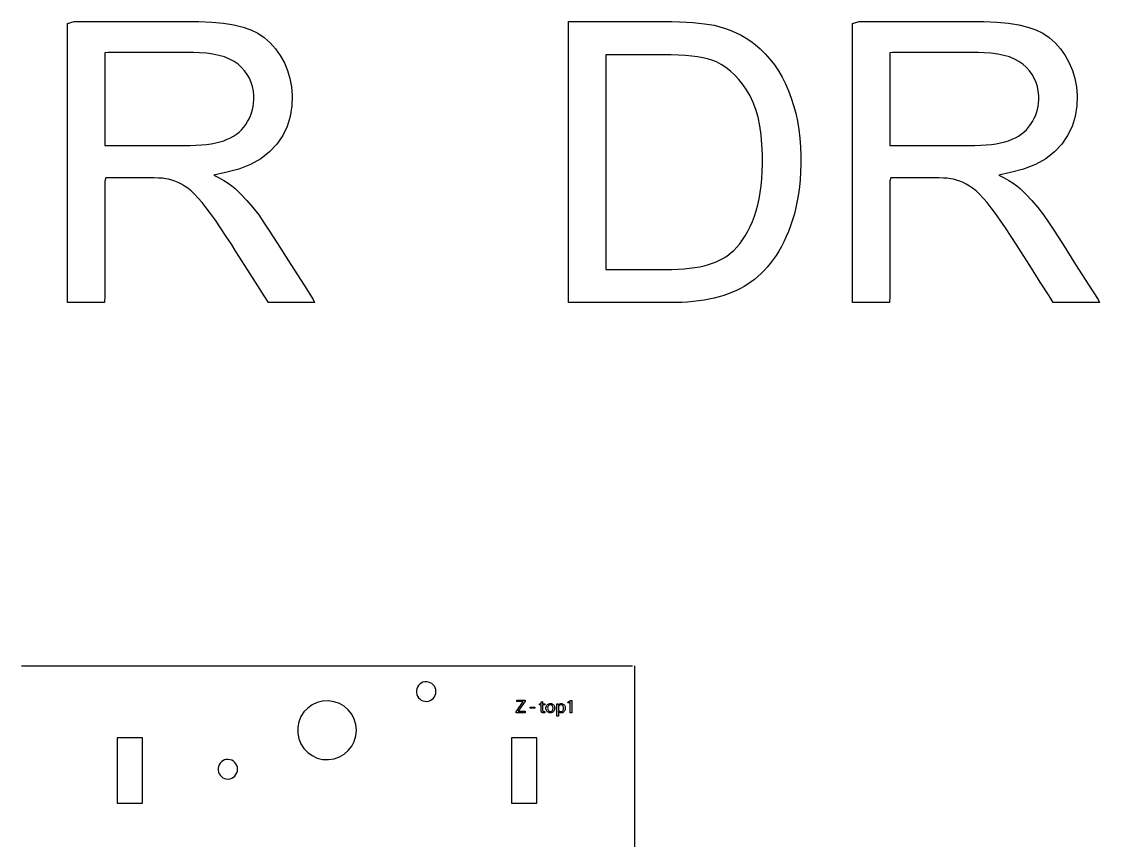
# Model space of a CAD drawing. Header units: metres. Extents: x 2882 to 3456, y 343 to 720.
# Drawn here: x 3015.2 to 3180, y 594.3 to 719.4 of the extents above; entities that cross this region are included whole.
import ezdxf

# ---------------------------------------------------------------- set-up
doc = ezdxf.new("R2010")
doc.units = ezdxf.units.M

msp = doc.modelspace()

# ---------------------------------------------------------------- linework, layer by layer
at = {"layer": 'COMPONENT1'}
for p, q in [((3015.15, 620.97), (3051.17, 620.97)), ((3051.17, 620.97), (3070.12, 620.97)), ((3070.12, 620.97), (3108.55, 620.97)), ((3108.85, 620.97), (3108.85, 537.97)), ((3076.04, 618.15), (3075.84, 617.95)), ((3076.26, 618.32), (3076.04, 618.15)), ((3076.52, 618.44), (3076.26, 618.32)), ((3076.8, 618.51), (3076.52, 618.44)), ((3077.1, 618.52), (3076.8, 618.51)), ((3077.39, 618.48), (3077.1, 618.52)), ((3077.65, 618.38), (3077.39, 618.48)), ((3077.9, 618.24), (3077.65, 618.38)), ((3078.11, 618.06), (3077.9, 618.24)), ((3075.59, 617.46), (3075.53, 617.17)), ((3075.53, 617.17), (3075.53, 616.87)), ((3075.53, 616.87), (3075.59, 616.59)), ((3075.69, 617.72), (3075.59, 617.46)), ((3075.59, 616.59), (3075.69, 616.33)), ((3075.84, 617.95), (3075.69, 617.72)), ((3078.28, 617.84), (3078.11, 618.06)), ((3078.41, 617.59), (3078.28, 617.84)), ((3078.28, 616.21), (3078.41, 616.46)), ((3078.49, 617.32), (3078.41, 617.59)), ((3078.41, 616.46), (3078.49, 616.73)), ((3078.52, 617.02), (3078.49, 617.32)), ((3078.49, 616.73), (3078.52, 617.02)), ((3059.58, 615), (3058.9, 614.51)), ((3060.35, 615.36), (3059.58, 615)), ((3061.19, 615.57), (3060.35, 615.36)), ((3062.07, 615.61), (3061.19, 615.57)), ((3062.94, 615.48), (3062.07, 615.61)), ((3063.75, 615.2), (3062.94, 615.48)), ((3064.47, 614.77), (3063.75, 615.2)), ((3075.69, 616.33), (3075.84, 616.09)), ((3075.84, 616.09), (3076.04, 615.89)), ((3076.04, 615.89), (3076.26, 615.73)), ((3076.26, 615.73), (3076.52, 615.61)), ((3076.52, 615.61), (3076.8, 615.54)), ((3076.8, 615.54), (3077.1, 615.52)), ((3077.1, 615.52), (3077.39, 615.57)), ((3077.39, 615.57), (3077.65, 615.66)), ((3077.65, 615.66), (3077.9, 615.8)), ((3077.9, 615.8), (3078.11, 615.99)), ((3078.11, 615.99), (3078.28, 616.21)), ((3057.86, 613.2), (3057.54, 612.42)), ((3058.32, 613.91), (3057.86, 613.2)), ((3058.9, 614.51), (3058.32, 613.91)), ((3065.11, 614.22), (3064.47, 614.77)), ((3065.63, 613.57), (3065.11, 614.22)), ((3066.02, 612.82), (3065.63, 613.57)), ((3057.54, 612.42), (3057.37, 611.56)), ((3057.37, 611.56), (3057.37, 610.67)), ((3066.26, 612), (3066.02, 612.82)), ((3066.35, 611.12), (3066.26, 612)), ((3033.65, 609.97), (3029.75, 609.97)), ((3029.75, 609.97), (3029.75, 599.97)), ((3033.65, 599.97), (3033.65, 609.97)), ((3057.37, 610.67), (3057.54, 609.82)), ((3066.02, 609.41), (3066.26, 610.24)), ((3066.26, 610.24), (3066.35, 611.12)), ((3093.95, 609.97), (3090.05, 609.97)), ((3090.05, 609.97), (3090.05, 599.97)), ((3093.95, 599.97), (3093.95, 609.97)), ((3057.54, 609.82), (3057.86, 609.03)), ((3057.86, 609.03), (3058.32, 608.32)), ((3058.32, 608.32), (3058.9, 607.72)), ((3065.11, 608.01), (3065.63, 608.67)), ((3065.63, 608.67), (3066.02, 609.41)), ((3046.18, 606.57), (3045.92, 606.45)), ((3046.46, 606.64), (3046.18, 606.57)), ((3046.75, 606.66), (3046.46, 606.64)), ((3047.04, 606.61), (3046.75, 606.66)), ((3047.31, 606.52), (3047.04, 606.61)), ((3058.9, 607.72), (3059.58, 607.23)), ((3059.58, 607.23), (3060.35, 606.87)), ((3060.35, 606.87), (3061.19, 606.66)), ((3061.19, 606.66), (3062.07, 606.62)), ((3062.07, 606.62), (3062.94, 606.75)), ((3062.94, 606.75), (3063.75, 607.03)), ((3063.75, 607.03), (3064.47, 607.46)), ((3064.47, 607.46), (3065.11, 608.01)), ((3045.24, 605.59), (3045.19, 605.31)), ((3045.19, 605.31), (3045.19, 605.01)), ((3045.19, 605.01), (3045.24, 604.72)), ((3045.35, 605.85), (3045.24, 605.59)), ((3045.5, 606.09), (3045.35, 605.85)), ((3045.7, 606.29), (3045.5, 606.09)), ((3045.92, 606.45), (3045.7, 606.29)), ((3047.55, 606.38), (3047.31, 606.52)), ((3047.76, 606.19), (3047.55, 606.38)), ((3047.94, 605.97), (3047.76, 606.19)), ((3048.07, 605.73), (3047.94, 605.97)), ((3048.15, 605.45), (3048.07, 605.73)), ((3048.18, 605.16), (3048.15, 605.45)), ((3048.15, 604.86), (3048.18, 605.16)), ((3045.24, 604.72), (3045.35, 604.46)), ((3045.35, 604.46), (3045.5, 604.23)), ((3045.5, 604.23), (3045.7, 604.03)), ((3045.7, 604.03), (3045.92, 603.86)), ((3045.92, 603.86), (3046.18, 603.74)), ((3046.18, 603.74), (3046.46, 603.67)), ((3046.46, 603.67), (3046.75, 603.66)), ((3046.75, 603.66), (3047.04, 603.7)), ((3047.04, 603.7), (3047.31, 603.8)), ((3047.31, 603.8), (3047.55, 603.94)), ((3047.55, 603.94), (3047.76, 604.12)), ((3047.76, 604.12), (3047.94, 604.34)), ((3047.94, 604.34), (3048.07, 604.59)), ((3048.07, 604.59), (3048.15, 604.86)), ((3029.75, 599.97), (3033.65, 599.97)), ((3090.05, 599.97), (3093.95, 599.97))]:
    msp.add_line(p, q, dxfattribs=at)
at = {"layer": 'COMPONENT10'}
for p, q in [((3090.77, 613.95), (3091.83, 615.49)), ((3090.87, 615.5), (3090.87, 615.7)), ((3090.87, 615.7), (3092.15, 615.7)), ((3091.83, 615.49), (3090.87, 615.5)), ((3092.15, 615.55), (3091.1, 614.02)), ((3092.15, 615.7), (3092.15, 615.55)), ((3094.36, 615.14), (3094.37, 615.17)), ((3094.36, 615.1), (3094.36, 615.14)), ((3094.36, 615.05), (3094.36, 615.1)), ((3094.36, 615.01), (3094.36, 615.05)), ((3094.37, 614.98), (3094.36, 615.01)), ((3094.37, 615.17), (3094.41, 615.17)), ((3094.4, 614.98), (3094.37, 614.98)), ((3094.45, 614.98), (3094.4, 614.98)), ((3094.41, 615.17), (3094.45, 615.17)), ((3094.45, 615.17), (3094.51, 615.17)), ((3094.5, 614.98), (3094.45, 614.98)), ((3094.55, 614.98), (3094.5, 614.98)), ((3094.51, 615.17), (3094.55, 615.17)), ((3094.55, 615.17), (3094.58, 615.18)), ((3094.58, 614.96), (3094.55, 614.98)), ((3094.58, 615.4), (3094.59, 615.43)), ((3094.58, 615.35), (3094.58, 615.4)), ((3094.58, 615.28), (3094.58, 615.35)), ((3094.58, 615.22), (3094.58, 615.28)), ((3094.58, 615.18), (3094.58, 615.22)), ((3094.58, 614.85), (3094.58, 614.96)), ((3094.58, 614.67), (3094.58, 614.85)), ((3094.59, 615.43), (3094.63, 615.44)), ((3094.63, 615.44), (3094.69, 615.46)), ((3094.69, 615.46), (3094.75, 615.48)), ((3094.75, 615.48), (3094.82, 615.5)), ((3094.82, 615.5), (3094.82, 615.41)), ((3094.82, 615.41), (3094.82, 615.33)), ((3094.82, 615.33), (3094.82, 615.25)), ((3094.82, 615.25), (3094.82, 615.19)), ((3094.82, 615.19), (3094.85, 615.17)), ((3094.83, 614.98), (3094.82, 614.86)), ((3094.82, 614.86), (3094.82, 614.7)), ((3094.88, 614.98), (3094.83, 614.98)), ((3094.85, 615.17), (3094.92, 615.17)), ((3094.96, 614.98), (3094.88, 614.98)), ((3094.92, 615.17), (3095.01, 615.17)), ((3095.05, 614.98), (3094.96, 614.98)), ((3095.01, 615.17), (3095.1, 615.17)), ((3095.13, 614.98), (3095.05, 614.98)), ((3095.1, 615.17), (3095.16, 615.17)), ((3095.17, 614.99), (3095.13, 614.98)), ((3095.16, 615.17), (3095.17, 615.15)), ((3095.17, 615.15), (3095.17, 615.11)), ((3095.17, 615.11), (3095.17, 615.06)), ((3095.17, 615.06), (3095.17, 615.02)), ((3095.17, 615.02), (3095.17, 614.99)), ((3095.37, 614.7), (3095.42, 614.83)), ((3095.42, 614.83), (3095.48, 614.95)), ((3095.48, 614.95), (3095.57, 615.04)), ((3095.57, 615.04), (3095.67, 615.11)), ((3095.69, 614.83), (3095.64, 614.75)), ((3095.67, 615.11), (3095.79, 615.16)), ((3095.74, 614.9), (3095.69, 614.83)), ((3095.81, 614.96), (3095.74, 614.9)), ((3095.79, 615.16), (3095.91, 615.19)), ((3095.89, 614.99), (3095.81, 614.96)), ((3095.98, 615.01), (3095.89, 614.99)), ((3095.91, 615.19), (3096.05, 615.2)), ((3096.09, 615), (3095.98, 615.01)), ((3096.05, 615.2), (3096.18, 615.18)), ((3096.17, 614.97), (3096.09, 615)), ((3096.25, 614.93), (3096.17, 614.97)), ((3096.18, 615.18), (3096.3, 615.14)), ((3096.31, 614.86), (3096.25, 614.93)), ((3096.3, 615.14), (3096.41, 615.07)), ((3096.35, 614.79), (3096.31, 614.86)), ((3096.39, 614.71), (3096.35, 614.79)), ((3096.41, 615.07), (3096.5, 614.99)), ((3096.5, 614.99), (3096.57, 614.89)), ((3096.57, 614.89), (3096.63, 614.77)), ((3096.63, 614.77), (3096.66, 614.64)), ((3096.98, 615.16), (3097.01, 615.17)), ((3096.98, 615.12), (3096.98, 615.16)), ((3096.98, 615.07), (3096.98, 615.12)), ((3096.98, 615.01), (3096.98, 615.07)), ((3096.98, 614.96), (3096.98, 615.01)), ((3096.98, 614.9), (3096.98, 614.96)), ((3096.99, 614.85), (3096.98, 614.9)), ((3096.99, 614.79), (3096.99, 614.85)), ((3096.99, 614.72), (3096.99, 614.79)), ((3097.01, 615.17), (3097.04, 615.17)), ((3097.04, 615.17), (3097.08, 615.17)), ((3097.08, 615.17), (3097.12, 615.17)), ((3097.12, 615.17), (3097.16, 615.17)), ((3097.16, 615.17), (3097.18, 615.17)), ((3097.18, 615.17), (3097.2, 615.14)), ((3097.2, 615.14), (3097.2, 615.1)), ((3097.2, 615.1), (3097.2, 615.06)), ((3097.2, 615.06), (3097.2, 615.02)), ((3097.2, 615.02), (3097.21, 614.98)), ((3097.21, 614.98), (3097.21, 614.95)), ((3097.21, 614.95), (3097.24, 614.97)), ((3097.24, 614.97), (3097.28, 615.03)), ((3097.29, 614.8), (3097.26, 614.74)), ((3097.28, 615.03), (3097.33, 615.07)), ((3097.33, 614.86), (3097.29, 614.8)), ((3097.33, 615.07), (3097.39, 615.11)), ((3097.37, 614.9), (3097.33, 614.86)), ((3097.42, 614.94), (3097.37, 614.9)), ((3097.39, 615.11), (3097.45, 615.15)), ((3097.48, 614.97), (3097.42, 614.94)), ((3097.45, 615.15), (3097.52, 615.17)), ((3097.54, 614.99), (3097.48, 614.97)), ((3097.52, 615.17), (3097.59, 615.19)), ((3097.6, 615), (3097.54, 614.99)), ((3097.59, 615.19), (3097.67, 615.2)), ((3097.68, 615), (3097.6, 615)), ((3097.67, 615.2), (3097.77, 615.19)), ((3097.76, 614.97), (3097.68, 615)), ((3097.84, 614.94), (3097.76, 614.97)), ((3097.77, 615.19), (3097.88, 615.17)), ((3097.9, 614.88), (3097.84, 614.94)), ((3097.88, 615.17), (3097.99, 615.12)), ((3097.95, 614.81), (3097.9, 614.88)), ((3097.99, 614.73), (3097.95, 614.81)), ((3097.99, 615.12), (3098.08, 615.04)), ((3098.08, 615.04), (3098.15, 614.95)), ((3098.15, 614.95), (3098.21, 614.84)), ((3098.21, 614.84), (3098.26, 614.72)), ((3098.68, 615.42), (3099.08, 615.64)), ((3098.73, 615.23), (3098.68, 615.42)), ((3099.05, 615.4), (3098.73, 615.23)), ((3099.05, 613.8), (3099.05, 615.4)), ((3099.08, 615.64), (3099.29, 615.64)), ((3099.29, 615.64), (3099.29, 613.8)), ((3090.77, 613.8), (3090.77, 613.95)), ((3092.16, 613.8), (3090.77, 613.8)), ((3091.1, 614.02), (3092.16, 614.01)), ((3092.16, 614.01), (3092.16, 613.8)), ((3092.93, 614.47), (3092.93, 614.65)), ((3092.93, 614.65), (3093.63, 614.65)), ((3093.63, 614.47), (3092.93, 614.47)), ((3093.63, 614.65), (3093.63, 614.47)), ((3094.58, 614.49), (3094.58, 614.67)), ((3094.58, 614.33), (3094.58, 614.49)), ((3094.58, 614.24), (3094.58, 614.33)), ((3094.58, 614.18), (3094.58, 614.24)), ((3094.58, 614.1), (3094.58, 614.18)), ((3094.6, 614.04), (3094.58, 614.1)), ((3094.61, 613.98), (3094.6, 614.04)), ((3094.64, 613.93), (3094.61, 613.98)), ((3094.67, 613.88), (3094.64, 613.93)), ((3094.7, 613.85), (3094.67, 613.88)), ((3094.74, 613.82), (3094.7, 613.85)), ((3094.78, 613.8), (3094.74, 613.82)), ((3094.83, 613.79), (3094.78, 613.8)), ((3094.82, 614.7), (3094.82, 614.51)), ((3094.82, 614.51), (3094.82, 614.35)), ((3094.82, 614.35), (3094.82, 614.25)), ((3094.82, 614.25), (3094.82, 614.19)), ((3094.82, 614.19), (3094.83, 614.12)), ((3094.83, 614.12), (3094.85, 614.06)), ((3094.88, 613.78), (3094.83, 613.79)), ((3094.85, 614.06), (3094.88, 614.02)), ((3094.88, 614.02), (3094.93, 613.99)), ((3094.94, 613.77), (3094.88, 613.78)), ((3094.93, 613.99), (3094.99, 613.98)), ((3094.98, 613.77), (3094.94, 613.77)), ((3095.03, 613.78), (3094.98, 613.77)), ((3094.99, 613.98), (3095.03, 613.98)), ((3095.03, 613.98), (3095.06, 613.98)), ((3095.07, 613.78), (3095.03, 613.78)), ((3095.06, 613.98), (3095.08, 613.98)), ((3095.1, 613.79), (3095.07, 613.78)), ((3095.08, 613.98), (3095.13, 613.99)), ((3095.14, 613.8), (3095.1, 613.79)), ((3095.13, 613.99), (3095.15, 613.95)), ((3095.16, 613.82), (3095.14, 613.8)), ((3095.15, 613.95), (3095.15, 613.91)), ((3095.15, 613.91), (3095.16, 613.86)), ((3095.16, 613.86), (3095.16, 613.82)), ((3095.34, 614.55), (3095.37, 614.7)), ((3095.34, 614.4), (3095.34, 614.55)), ((3095.37, 614.26), (3095.34, 614.4)), ((3095.41, 614.13), (3095.37, 614.26)), ((3095.48, 614.02), (3095.41, 614.13)), ((3095.56, 613.93), (3095.48, 614.02)), ((3095.66, 613.86), (3095.56, 613.93)), ((3095.6, 614.58), (3095.59, 614.48)), ((3095.59, 614.48), (3095.6, 614.38)), ((3095.62, 614.67), (3095.6, 614.58)), ((3095.6, 614.38), (3095.62, 614.28)), ((3095.64, 614.75), (3095.62, 614.67)), ((3095.62, 614.28), (3095.65, 614.19)), ((3095.65, 614.19), (3095.7, 614.12)), ((3095.77, 613.81), (3095.66, 613.86)), ((3095.7, 614.12), (3095.76, 614.05)), ((3095.76, 614.05), (3095.82, 614.01)), ((3095.89, 613.78), (3095.77, 613.81)), ((3095.82, 614.01), (3095.9, 613.97)), ((3096.02, 613.77), (3095.89, 613.78)), ((3095.9, 613.97), (3095.98, 613.96)), ((3095.98, 613.96), (3096.07, 613.96)), ((3096.14, 613.79), (3096.02, 613.77)), ((3096.07, 613.96), (3096.15, 613.99)), ((3096.26, 613.82), (3096.14, 613.79)), ((3096.15, 613.99), (3096.22, 614.03)), ((3096.22, 614.03), (3096.28, 614.08)), ((3096.37, 613.88), (3096.26, 613.82)), ((3096.28, 614.08), (3096.33, 614.15)), ((3096.33, 614.15), (3096.37, 614.24)), ((3096.37, 614.24), (3096.4, 614.33)), ((3096.47, 613.96), (3096.37, 613.88)), ((3096.41, 614.62), (3096.39, 614.71)), ((3096.4, 614.33), (3096.42, 614.43)), ((3096.42, 614.53), (3096.41, 614.62)), ((3096.42, 614.43), (3096.42, 614.53)), ((3096.55, 614.06), (3096.47, 613.96)), ((3096.62, 614.18), (3096.55, 614.06)), ((3096.66, 614.33), (3096.62, 614.18)), ((3096.66, 614.64), (3096.67, 614.5)), ((3096.67, 614.5), (3096.66, 614.33)), ((3096.99, 614.66), (3096.99, 614.72)), ((3096.99, 614.5), (3096.99, 614.66)), ((3096.99, 614.26), (3096.99, 614.5)), ((3096.99, 613.99), (3096.99, 614.26)), ((3096.99, 613.73), (3096.99, 613.99)), ((3096.99, 613.49), (3096.99, 613.73)), ((3096.99, 613.32), (3096.99, 613.49)), ((3097, 613.24), (3096.99, 613.32)), ((3097.02, 613.24), (3097, 613.24)), ((3097.06, 613.24), (3097.02, 613.24)), ((3097.1, 613.24), (3097.06, 613.24)), ((3097.15, 613.24), (3097.1, 613.24)), ((3097.19, 613.24), (3097.15, 613.24)), ((3097.22, 613.24), (3097.19, 613.24)), ((3097.23, 613.27), (3097.22, 613.24)), ((3097.24, 614.65), (3097.23, 614.62)), ((3097.23, 614.62), (3097.23, 614.58)), ((3097.23, 614.58), (3097.23, 614.55)), ((3097.23, 614.55), (3097.23, 614.52)), ((3097.23, 614.52), (3097.23, 614.47)), ((3097.23, 614.47), (3097.23, 614.43)), ((3097.23, 614.43), (3097.23, 614.39)), ((3097.23, 614.39), (3097.23, 614.36)), ((3097.23, 614.36), (3097.23, 614.33)), ((3097.23, 614.33), (3097.23, 614.31)), ((3097.23, 614.31), (3097.24, 614.27)), ((3097.24, 613.99), (3097.23, 613.94)), ((3097.23, 613.94), (3097.23, 613.85)), ((3097.23, 613.85), (3097.23, 613.72)), ((3097.23, 613.72), (3097.23, 613.59)), ((3097.23, 613.59), (3097.23, 613.45)), ((3097.23, 613.45), (3097.23, 613.34)), ((3097.23, 613.34), (3097.23, 613.27)), ((3097.25, 614.69), (3097.24, 614.65)), ((3097.24, 614.27), (3097.26, 614.2)), ((3097.26, 613.95), (3097.24, 613.99)), ((3097.26, 614.74), (3097.25, 614.69)), ((3097.26, 614.2), (3097.29, 614.15)), ((3097.3, 613.91), (3097.26, 613.95)), ((3097.29, 614.15), (3097.33, 614.1)), ((3097.34, 613.87), (3097.3, 613.91)), ((3097.33, 614.1), (3097.37, 614.06)), ((3097.39, 613.84), (3097.34, 613.87)), ((3097.37, 614.06), (3097.42, 614.02)), ((3097.45, 613.81), (3097.39, 613.84)), ((3097.42, 614.02), (3097.47, 613.99)), ((3097.5, 613.79), (3097.45, 613.81)), ((3097.47, 613.99), (3097.53, 613.98)), ((3097.57, 613.78), (3097.5, 613.79)), ((3097.53, 613.98), (3097.6, 613.97)), ((3097.63, 613.77), (3097.57, 613.78)), ((3097.6, 613.97), (3097.68, 613.97)), ((3097.73, 613.78), (3097.63, 613.77)), ((3097.68, 613.97), (3097.77, 613.99)), ((3097.84, 613.8), (3097.73, 613.78)), ((3097.77, 613.99), (3097.84, 614.03)), ((3097.84, 614.03), (3097.9, 614.09)), ((3097.95, 613.85), (3097.84, 613.8)), ((3097.9, 614.09), (3097.95, 614.16)), ((3097.95, 614.16), (3097.99, 614.24)), ((3098.05, 613.92), (3097.95, 613.85)), ((3098.01, 614.65), (3097.99, 614.73)), ((3097.99, 614.24), (3098.02, 614.34)), ((3098.03, 614.55), (3098.01, 614.65)), ((3098.02, 614.34), (3098.03, 614.45)), ((3098.03, 614.45), (3098.03, 614.55)), ((3098.13, 614.01), (3098.05, 613.92)), ((3098.2, 614.12), (3098.13, 614.01)), ((3098.25, 614.26), (3098.2, 614.12)), ((3098.28, 614.42), (3098.25, 614.26)), ((3098.26, 614.72), (3098.28, 614.58)), ((3098.28, 614.58), (3098.28, 614.42)), ((3099.29, 613.8), (3099.05, 613.8))]:
    msp.add_line(p, q, dxfattribs=at)
at = {"layer": 'COMPONENT17'}
for p, q in [((3022.2, 719.11), (3023.21, 719.42)), ((3022.2, 713.19), (3022.2, 719.11)), ((3023.21, 719.42), (3027.05, 719.42)), ((3027.05, 719.42), (3032.29, 719.42)), ((3032.29, 719.42), (3037.37, 719.42)), ((3037.37, 719.42), (3040.71, 719.42)), ((3040.71, 719.42), (3042.25, 719.41)), ((3042.25, 719.41), (3044.24, 719.33)), ((3044.24, 719.33), (3046.03, 719.17)), ((3046.03, 719.17), (3047.62, 718.92)), ((3047.62, 718.92), (3049.02, 718.59)), ((3098.79, 719.41), (3099.32, 719.42)), ((3098.79, 717.32), (3098.79, 719.41)), ((3099.32, 719.42), (3100.89, 719.42)), ((3100.89, 719.42), (3103.18, 719.42)), ((3103.18, 719.42), (3105.84, 719.42)), ((3105.84, 719.42), (3108.55, 719.42)), ((3108.55, 719.42), (3110.97, 719.42)), ((3110.97, 719.42), (3112.75, 719.42)), ((3112.75, 719.42), (3113.57, 719.42)), ((3113.57, 719.42), (3114.59, 719.42)), ((3114.59, 719.42), (3115.74, 719.39)), ((3115.74, 719.39), (3116.81, 719.35)), ((3116.81, 719.35), (3117.8, 719.29)), ((3117.8, 719.29), (3118.73, 719.2)), ((3118.73, 719.2), (3119.58, 719.1)), ((3119.58, 719.1), (3120.36, 718.98)), ((3120.36, 718.98), (3121.07, 718.85)), ((3121.07, 718.85), (3121.91, 718.64)), ((3121.91, 718.64), (3122.78, 718.38)), ((3142.21, 719.11), (3143.23, 719.42)), ((3142.21, 713.19), (3142.21, 719.11)), ((3143.23, 719.42), (3147.07, 719.42)), ((3147.07, 719.42), (3152.31, 719.42)), ((3152.31, 719.42), (3157.38, 719.42)), ((3157.38, 719.42), (3160.72, 719.42)), ((3160.72, 719.42), (3162.27, 719.41)), ((3162.27, 719.41), (3164.26, 719.33)), ((3164.26, 719.33), (3166.05, 719.17)), ((3166.05, 719.17), (3167.64, 718.92)), ((3167.64, 718.92), (3169.03, 718.59)), ((3049.02, 718.59), (3050.21, 718.17)), ((3050.21, 718.17), (3051.29, 717.64)), ((3051.29, 717.64), (3052.27, 716.98)), ((3052.27, 716.98), (3053.17, 716.19)), ((3098.79, 712.33), (3098.79, 717.32)), ((3122.78, 718.38), (3123.62, 718.07)), ((3123.62, 718.07), (3124.43, 717.72)), ((3124.43, 717.72), (3125.2, 717.33)), ((3125.2, 717.33), (3125.94, 716.9)), ((3169.03, 718.59), (3170.23, 718.17)), ((3170.23, 718.17), (3171.3, 717.64)), ((3171.3, 717.64), (3172.29, 716.98)), ((3172.29, 716.98), (3173.19, 716.19)), ((3053.17, 716.19), (3053.99, 715.28)), ((3125.94, 716.9), (3126.64, 716.43)), ((3126.64, 716.43), (3127.32, 715.91)), ((3127.32, 715.91), (3128.08, 715.25)), ((3173.19, 716.19), (3174, 715.28)), ((3028.32, 714.68), (3027.88, 714.67)), ((3027.88, 714.67), (3027.88, 713.94)), ((3027.88, 713.94), (3027.88, 712.27)), ((3029.72, 714.68), (3028.32, 714.68)), ((3031.78, 714.68), (3029.72, 714.68)), ((3034.21, 714.68), (3031.78, 714.68)), ((3036.69, 714.68), (3034.21, 714.68)), ((3038.93, 714.68), (3036.69, 714.68)), ((3040.61, 714.68), (3038.93, 714.68)), ((3041.44, 714.68), (3040.61, 714.68)), ((3042.34, 714.66), (3041.44, 714.68)), ((3043.42, 714.59), (3042.34, 714.66)), ((3044.42, 714.45), (3043.42, 714.59)), ((3045.34, 714.26), (3044.42, 714.45)), ((3046.19, 714.01), (3045.34, 714.26)), ((3046.95, 713.69), (3046.19, 714.01)), ((3047.64, 713.32), (3046.95, 713.69)), ((3053.99, 715.28), (3054.71, 714.24)), ((3054.71, 714.24), (3055.34, 713.1)), ((3104.78, 714.35), (3104.47, 714.34)), ((3104.47, 714.34), (3104.47, 712.7)), ((3105.73, 714.35), (3104.78, 714.35)), ((3107.12, 714.35), (3105.73, 714.35)), ((3108.74, 714.35), (3107.12, 714.35)), ((3110.39, 714.35), (3108.74, 714.35)), ((3111.86, 714.35), (3110.39, 714.35)), ((3112.96, 714.35), (3111.86, 714.35)), ((3113.48, 714.35), (3112.96, 714.35)), ((3114.47, 714.35), (3113.48, 714.35)), ((3115.61, 714.31), (3114.47, 714.35)), ((3116.67, 714.25), (3115.61, 714.31)), ((3117.64, 714.16), (3116.67, 714.25)), ((3118.53, 714.05), (3117.64, 714.16)), ((3119.33, 713.9), (3118.53, 714.05)), ((3120.05, 713.74), (3119.33, 713.9)), ((3120.68, 713.54), (3120.05, 713.74)), ((3128.08, 715.25), (3128.86, 714.48)), ((3128.86, 714.48), (3129.59, 713.66)), ((3148.34, 714.68), (3147.9, 714.67)), ((3147.9, 714.67), (3147.9, 713.94)), ((3147.9, 713.94), (3147.9, 712.27)), ((3149.73, 714.68), (3148.34, 714.68)), ((3151.8, 714.68), (3149.73, 714.68)), ((3154.22, 714.68), (3151.8, 714.68)), ((3156.71, 714.68), (3154.22, 714.68)), ((3158.94, 714.68), (3156.71, 714.68)), ((3160.63, 714.68), (3158.94, 714.68)), ((3161.45, 714.68), (3160.63, 714.68)), ((3162.35, 714.66), (3161.45, 714.68)), ((3163.43, 714.59), (3162.35, 714.66)), ((3164.43, 714.45), (3163.43, 714.59)), ((3165.35, 714.26), (3164.43, 714.45)), ((3166.2, 714.01), (3165.35, 714.26)), ((3166.97, 713.69), (3166.2, 714.01)), ((3167.66, 713.32), (3166.97, 713.69)), ((3174, 715.28), (3174.73, 714.24)), ((3174.73, 714.24), (3175.35, 713.1)), ((3022.2, 702.43), (3022.2, 713.19)), ((3027.88, 712.27), (3027.88, 709.99)), ((3048.26, 712.89), (3047.64, 713.32)), ((3048.79, 712.41), (3048.26, 712.89)), ((3049.26, 711.89), (3048.79, 712.41)), ((3055.34, 713.1), (3055.83, 711.93)), ((3098.79, 705.44), (3098.79, 712.33)), ((3104.47, 712.7), (3104.47, 708.88)), ((3121.39, 713.25), (3120.68, 713.54)), ((3122.14, 712.85), (3121.39, 713.25)), ((3122.86, 712.39), (3122.14, 712.85)), ((3123.54, 711.85), (3122.86, 712.39)), ((3129.59, 713.66), (3130.26, 712.8)), ((3130.26, 712.8), (3130.89, 711.88)), ((3142.21, 702.43), (3142.21, 713.19)), ((3147.9, 712.27), (3147.9, 709.99)), ((3168.27, 712.89), (3167.66, 713.32)), ((3168.81, 712.41), (3168.27, 712.89)), ((3169.28, 711.89), (3168.81, 712.41)), ((3175.35, 713.1), (3175.84, 711.93)), ((3049.66, 711.33), (3049.26, 711.89)), ((3050, 710.75), (3049.66, 711.33)), ((3050.27, 710.13), (3050, 710.75)), ((3055.83, 711.93), (3056.19, 710.7)), ((3056.19, 710.7), (3056.43, 709.44)), ((3124.2, 711.24), (3123.54, 711.85)), ((3124.83, 710.56), (3124.2, 711.24)), ((3125.44, 709.81), (3124.83, 710.56)), ((3130.89, 711.88), (3131.46, 710.92)), ((3131.46, 710.92), (3131.97, 709.91)), ((3169.68, 711.33), (3169.28, 711.89)), ((3170.01, 710.75), (3169.68, 711.33)), ((3170.28, 710.13), (3170.01, 710.75)), ((3175.84, 711.93), (3176.21, 710.7)), ((3176.21, 710.7), (3176.44, 709.44)), ((3027.88, 709.99), (3027.88, 707.41)), ((3050.47, 709.48), (3050.27, 710.13)), ((3050.6, 708.79), (3050.47, 709.48)), ((3050.67, 708.07), (3050.6, 708.79)), ((3056.43, 709.44), (3056.53, 708.13)), ((3104.47, 708.88), (3104.47, 703.61)), ((3126.01, 708.98), (3125.44, 709.81)), ((3126.54, 708.07), (3126.01, 708.98)), ((3131.97, 709.91), (3132.44, 708.85)), ((3132.44, 708.85), (3132.85, 707.74)), ((3147.9, 709.99), (3147.9, 707.41)), ((3170.48, 709.48), (3170.28, 710.13)), ((3170.62, 708.79), (3170.48, 709.48)), ((3170.68, 708.07), (3170.62, 708.79)), ((3176.44, 709.44), (3176.55, 708.13)), ((3027.88, 707.41), (3027.88, 704.85)), ((3050.64, 706.95), (3050.67, 707.45)), ((3050.67, 707.45), (3050.67, 708.07)), ((3056.53, 708.13), (3056.49, 706.54)), ((3127.02, 707.08), (3126.54, 708.07)), ((3127.42, 705.98), (3127.02, 707.08)), ((3132.85, 707.74), (3133.21, 706.59)), ((3147.9, 707.41), (3147.9, 704.85)), ((3170.65, 706.95), (3170.69, 707.45)), ((3170.69, 707.45), (3170.68, 708.07)), ((3176.55, 708.13), (3176.5, 706.54)), ((3050.15, 705.03), (3050.33, 705.49)), ((3050.33, 705.49), (3050.47, 705.97)), ((3050.47, 705.97), (3050.57, 706.45)), ((3050.57, 706.45), (3050.64, 706.95)), ((3056.49, 706.54), (3056.23, 704.93)), ((3098.79, 697.61), (3098.79, 705.44)), ((3127.76, 704.79), (3127.42, 705.98)), ((3133.21, 706.59), (3133.52, 705.41)), ((3170.17, 705.03), (3170.34, 705.49)), ((3170.34, 705.49), (3170.48, 705.97)), ((3170.48, 705.97), (3170.58, 706.45)), ((3170.58, 706.45), (3170.65, 706.95)), ((3176.5, 706.54), (3176.25, 704.93)), ((3027.88, 704.85), (3027.88, 702.63)), ((3049.43, 703.69), (3049.7, 704.13)), ((3049.7, 704.13), (3049.95, 704.57)), ((3049.95, 704.57), (3050.15, 705.03)), ((3056.23, 704.93), (3055.77, 703.41)), ((3128.03, 703.51), (3127.76, 704.79)), ((3133.52, 705.41), (3133.78, 704.18)), ((3133.78, 704.18), (3133.99, 702.92)), ((3147.9, 704.85), (3147.9, 702.63)), ((3169.44, 703.69), (3169.72, 704.13)), ((3169.72, 704.13), (3169.96, 704.57)), ((3169.96, 704.57), (3170.17, 705.03)), ((3176.25, 704.93), (3175.78, 703.41)), ((3022.2, 690.36), (3022.2, 702.43)), ((3027.88, 702.63), (3027.88, 701.06)), ((3047.56, 701.93), (3048, 702.22)), ((3048, 702.22), (3048.4, 702.54)), ((3048.4, 702.54), (3048.78, 702.9)), ((3048.78, 702.9), (3049.12, 703.28)), ((3049.12, 703.28), (3049.43, 703.69)), ((3055.77, 703.41), (3055.09, 702.01)), ((3104.47, 703.61), (3104.47, 697.64)), ((3128.23, 702.13), (3128.03, 703.51)), ((3128.37, 700.66), (3128.23, 702.13)), ((3133.99, 702.92), (3134.14, 701.61)), ((3142.21, 690.36), (3142.21, 702.43)), ((3147.9, 702.63), (3147.9, 701.06)), ((3167.58, 701.93), (3168.01, 702.22)), ((3168.01, 702.22), (3168.42, 702.54)), ((3168.42, 702.54), (3168.79, 702.9)), ((3168.79, 702.9), (3169.13, 703.28)), ((3169.13, 703.28), (3169.44, 703.69)), ((3175.78, 703.41), (3175.1, 702.01)), ((3027.88, 701.06), (3027.88, 700.47)), ((3040.92, 700.48), (3041.81, 700.51)), ((3041.81, 700.51), (3042.65, 700.57)), ((3042.65, 700.57), (3043.43, 700.65)), ((3043.43, 700.65), (3044.16, 700.76)), ((3044.16, 700.76), (3044.85, 700.89)), ((3044.85, 700.89), (3045.48, 701.04)), ((3045.48, 701.04), (3046.06, 701.22)), ((3046.06, 701.22), (3046.59, 701.43)), ((3046.59, 701.43), (3047.09, 701.66)), ((3047.09, 701.66), (3047.56, 701.93)), ((3054.19, 700.7), (3053.08, 699.51)), ((3055.09, 702.01), (3054.19, 700.7)), ((3128.43, 699.09), (3128.37, 700.66)), ((3134.14, 701.61), (3134.24, 700.27)), ((3147.9, 701.06), (3147.9, 700.47)), ((3160.93, 700.48), (3161.82, 700.51)), ((3161.82, 700.51), (3162.66, 700.57)), ((3162.66, 700.57), (3163.45, 700.65)), ((3163.45, 700.65), (3164.18, 700.76)), ((3164.18, 700.76), (3164.86, 700.89)), ((3164.86, 700.89), (3165.49, 701.04)), ((3165.49, 701.04), (3166.07, 701.22)), ((3166.07, 701.22), (3166.61, 701.43)), ((3166.61, 701.43), (3167.11, 701.66)), ((3167.11, 701.66), (3167.58, 701.93)), ((3174.21, 700.7), (3173.1, 699.51)), ((3175.1, 702.01), (3174.21, 700.7)), ((3027.88, 700.47), (3028.39, 700.47)), ((3028.39, 700.47), (3029.74, 700.47)), ((3029.74, 700.47), (3031.65, 700.47)), ((3031.65, 700.47), (3033.85, 700.47)), ((3033.85, 700.47), (3036.07, 700.47)), ((3036.07, 700.47), (3038.03, 700.47)), ((3038.03, 700.47), (3039.46, 700.47)), ((3039.46, 700.47), (3040.09, 700.47)), ((3040.09, 700.47), (3040.92, 700.48)), ((3053.08, 699.51), (3051.75, 698.47)), ((3128.44, 697.67), (3128.43, 699.09)), ((3134.24, 700.27), (3134.3, 698.89)), ((3134.3, 698.89), (3134.3, 697.58)), ((3147.9, 700.47), (3148.41, 700.47)), ((3148.41, 700.47), (3149.75, 700.47)), ((3149.75, 700.47), (3151.66, 700.47)), ((3151.66, 700.47), (3153.87, 700.47)), ((3153.87, 700.47), (3156.08, 700.47)), ((3156.08, 700.47), (3158.05, 700.47)), ((3158.05, 700.47), (3159.48, 700.47)), ((3159.48, 700.47), (3160.11, 700.47)), ((3160.11, 700.47), (3160.93, 700.48)), ((3173.1, 699.51), (3171.76, 698.47)), ((3050.17, 697.6), (3048.37, 696.89)), ((3051.75, 698.47), (3050.17, 697.6)), ((3098.79, 689.83), (3098.79, 697.61)), ((3104.47, 697.64), (3104.47, 691.71)), ((3128.4, 696.52), (3128.44, 697.67)), ((3134.3, 697.58), (3134.26, 696.4)), ((3170.19, 697.6), (3168.38, 696.89)), ((3171.76, 698.47), (3170.19, 697.6)), ((3028.03, 695.54), (3027.88, 695.01)), ((3029.14, 695.54), (3028.03, 695.54)), ((3030.88, 695.54), (3029.14, 695.54)), ((3032.71, 695.54), (3030.88, 695.54)), ((3034.07, 695.54), (3032.71, 695.54)), ((3034.65, 695.54), (3034.07, 695.54)), ((3035.42, 695.53), (3034.65, 695.54)), ((3046.33, 696.34), (3044.57, 695.95)), ((3044.57, 695.95), (3045.38, 695.54)), ((3045.38, 695.54), (3046.1, 695.13)), ((3048.37, 696.89), (3046.33, 696.34)), ((3128.33, 695.4), (3128.4, 696.52)), ((3134.26, 696.4), (3134.19, 695.26)), ((3148.05, 695.54), (3147.9, 695.01)), ((3149.16, 695.54), (3148.05, 695.54)), ((3150.9, 695.54), (3149.16, 695.54)), ((3152.72, 695.54), (3150.9, 695.54)), ((3154.09, 695.54), (3152.72, 695.54)), ((3154.66, 695.54), (3154.09, 695.54)), ((3155.44, 695.53), (3154.66, 695.54)), ((3166.35, 696.34), (3164.59, 695.95)), ((3164.59, 695.95), (3165.39, 695.54)), ((3165.39, 695.54), (3166.12, 695.13)), ((3168.38, 696.89), (3166.35, 696.34)), ((3027.88, 695.01), (3027.88, 691.66)), ((3036.1, 695.51), (3035.42, 695.53)), ((3036.7, 695.47), (3036.1, 695.51)), ((3037.2, 695.41), (3036.7, 695.47)), ((3037.62, 695.34), (3037.2, 695.41)), ((3038.11, 695.21), (3037.62, 695.34)), ((3038.61, 695.03), (3038.11, 695.21)), ((3039.1, 694.82), (3038.61, 695.03)), ((3039.59, 694.58), (3039.1, 694.82)), ((3040.08, 694.29), (3039.59, 694.58)), ((3040.57, 693.96), (3040.08, 694.29)), ((3041.08, 693.54), (3040.57, 693.96)), ((3046.1, 695.13), (3046.75, 694.72)), ((3046.75, 694.72), (3047.32, 694.32)), ((3047.32, 694.32), (3047.82, 693.92)), ((3047.82, 693.92), (3048.7, 693.06)), ((3128.09, 693.31), (3128.23, 694.34)), ((3128.23, 694.34), (3128.33, 695.4)), ((3134.09, 694.15), (3133.95, 693.08)), ((3134.19, 695.26), (3134.09, 694.15)), ((3147.9, 695.01), (3147.9, 691.66)), ((3156.12, 695.51), (3155.44, 695.53)), ((3156.71, 695.47), (3156.12, 695.51)), ((3157.22, 695.41), (3156.71, 695.47)), ((3157.63, 695.34), (3157.22, 695.41)), ((3158.13, 695.21), (3157.63, 695.34)), ((3158.62, 695.03), (3158.13, 695.21)), ((3159.12, 694.82), (3158.62, 695.03)), ((3159.61, 694.58), (3159.12, 694.82)), ((3160.09, 694.29), (3159.61, 694.58)), ((3160.58, 693.96), (3160.09, 694.29)), ((3161.1, 693.54), (3160.58, 693.96)), ((3166.12, 695.13), (3166.77, 694.72)), ((3166.77, 694.72), (3167.34, 694.32)), ((3167.34, 694.32), (3167.83, 693.92)), ((3167.83, 693.92), (3168.72, 693.06)), ((3041.62, 693.04), (3041.08, 693.54)), ((3042.18, 692.44), (3041.62, 693.04)), ((3042.77, 691.76), (3042.18, 692.44)), ((3048.7, 693.06), (3049.62, 692.08)), ((3127.71, 691.4), (3127.92, 692.33)), ((3127.92, 692.33), (3128.09, 693.31)), ((3133.95, 693.08), (3133.77, 692.04)), ((3161.63, 693.04), (3161.1, 693.54)), ((3162.2, 692.44), (3161.63, 693.04)), ((3162.78, 691.76), (3162.2, 692.44)), ((3168.72, 693.06), (3169.64, 692.08)), ((3027.88, 691.66), (3027.88, 686.58)), ((3043.38, 690.98), (3042.77, 691.76)), ((3044.05, 690.08), (3043.38, 690.98)), ((3049.62, 692.08), (3050.52, 691.01)), ((3050.52, 691.01), (3051.41, 689.87)), ((3104.47, 691.71), (3104.47, 686.55)), ((3127.47, 690.51), (3127.71, 691.4)), ((3133.56, 691.03), (3133.32, 690.06)), ((3133.77, 692.04), (3133.56, 691.03)), ((3147.9, 691.66), (3147.9, 686.58)), ((3163.4, 690.98), (3162.78, 691.76)), ((3164.07, 690.08), (3163.4, 690.98)), ((3169.64, 692.08), (3170.54, 691.01)), ((3170.54, 691.01), (3171.42, 689.87)), ((3022.2, 680.53), (3022.2, 690.36)), ((3044.79, 689.05), (3044.05, 690.08)), ((3045.58, 687.89), (3044.79, 689.05)), ((3051.41, 689.87), (3052.27, 688.63)), ((3098.79, 683.06), (3098.79, 689.83)), ((3126.9, 688.85), (3127.2, 689.66)), ((3127.2, 689.66), (3127.47, 690.51)), ((3133.04, 689.12), (3132.74, 688.22)), ((3133.32, 690.06), (3133.04, 689.12)), ((3142.21, 680.53), (3142.21, 690.36)), ((3164.8, 689.05), (3164.07, 690.08)), ((3165.6, 687.89), (3164.8, 689.05)), ((3171.42, 689.87), (3172.28, 688.63)), ((3046.45, 686.6), (3045.58, 687.89)), ((3052.27, 688.63), (3052.88, 687.7)), ((3052.88, 687.7), (3054.29, 685.49)), ((3125.82, 686.69), (3126.21, 687.37)), ((3126.21, 687.37), (3126.57, 688.09)), ((3126.57, 688.09), (3126.9, 688.85)), ((3132.42, 687.36), (3132.08, 686.55)), ((3132.74, 688.22), (3132.42, 687.36)), ((3166.46, 686.6), (3165.6, 687.89)), ((3172.28, 688.63), (3172.89, 687.7)), ((3172.89, 687.7), (3174.31, 685.49)), ((3027.88, 686.58), (3027.88, 681.33)), ((3047.24, 685.38), (3046.45, 686.6)), ((3104.47, 686.55), (3104.47, 682.92)), ((3124.97, 685.47), (3125.41, 686.06)), ((3125.41, 686.06), (3125.82, 686.69)), ((3131.72, 685.77), (3131.34, 685.03)), ((3132.08, 686.55), (3131.72, 685.77)), ((3147.9, 686.58), (3147.9, 681.33)), ((3167.25, 685.38), (3166.46, 686.6)), ((3047.92, 684.3), (3047.24, 685.38)), ((3049.3, 682.13), (3047.92, 684.3)), ((3054.29, 685.49), (3056.32, 682.31)), ((3123.27, 683.79), (3123.68, 684.11)), ((3123.68, 684.11), (3124.06, 684.45)), ((3124.06, 684.45), (3124.51, 684.92)), ((3124.51, 684.92), (3124.97, 685.47)), ((3130.94, 684.33), (3130.52, 683.67)), ((3131.34, 685.03), (3130.94, 684.33)), ((3167.94, 684.3), (3167.25, 685.38)), ((3169.32, 682.13), (3167.94, 684.3)), ((3174.31, 685.49), (3176.33, 682.31)), ((3098.79, 678.28), (3098.79, 683.06)), ((3104.47, 682.92), (3104.47, 681.54)), ((3120.19, 682.29), (3120.78, 682.49)), ((3120.78, 682.49), (3121.34, 682.71)), ((3121.34, 682.71), (3121.86, 682.95)), ((3121.86, 682.95), (3122.36, 683.21)), ((3122.36, 683.21), (3122.83, 683.49)), ((3122.83, 683.49), (3123.27, 683.79)), ((3129.63, 682.46), (3129.17, 681.91)), ((3130.08, 683.05), (3129.63, 682.46)), ((3130.52, 683.67), (3130.08, 683.05)), ((3027.88, 681.33), (3027.88, 677.49)), ((3050.9, 679.62), (3049.3, 682.13)), ((3056.32, 682.31), (3058.35, 679.14)), ((3104.47, 681.54), (3104.86, 681.54)), ((3104.86, 681.54), (3105.87, 681.54)), ((3105.87, 681.54), (3107.32, 681.54)), ((3107.32, 681.54), (3108.97, 681.54)), ((3108.97, 681.54), (3110.64, 681.54)), ((3110.64, 681.54), (3112.11, 681.54)), ((3112.11, 681.54), (3113.18, 681.54)), ((3113.18, 681.54), (3113.64, 681.54)), ((3113.64, 681.54), (3114.57, 681.55)), ((3114.57, 681.55), (3115.54, 681.58)), ((3115.54, 681.58), (3116.45, 681.64)), ((3116.45, 681.64), (3117.31, 681.72)), ((3117.31, 681.72), (3118.11, 681.83)), ((3118.11, 681.83), (3118.86, 681.96)), ((3118.86, 681.96), (3119.55, 682.11)), ((3119.55, 682.11), (3120.19, 682.29)), ((3128.22, 680.9), (3127.72, 680.44)), ((3128.7, 681.39), (3128.22, 680.9)), ((3129.17, 681.91), (3128.7, 681.39)), ((3147.9, 681.33), (3147.9, 677.49)), ((3170.92, 679.62), (3169.32, 682.13)), ((3176.33, 682.31), (3178.36, 679.14)), ((3022.2, 676.47), (3022.2, 680.53)), ((3052.26, 677.49), (3050.9, 679.62)), ((3058.35, 679.14), (3059.76, 676.93)), ((3126.19, 679.27), (3125.64, 678.93)), ((3126.71, 679.63), (3126.19, 679.27)), ((3127.22, 680.02), (3126.71, 679.63)), ((3127.72, 680.44), (3127.22, 680.02)), ((3142.21, 676.47), (3142.21, 680.53)), ((3172.27, 677.49), (3170.92, 679.62)), ((3178.36, 679.14), (3179.77, 676.93)), ((3027.88, 677.49), (3027.84, 676.47)), ((3052.9, 676.48), (3052.26, 677.49)), ((3098.79, 676.47), (3098.79, 678.28)), ((3122.51, 677.57), (3121.8, 677.36)), ((3123.19, 677.8), (3122.51, 677.57)), ((3123.84, 678.05), (3123.19, 677.8)), ((3124.47, 678.32), (3123.84, 678.05)), ((3125.07, 678.62), (3124.47, 678.32)), ((3125.64, 678.93), (3125.07, 678.62)), ((3147.9, 677.49), (3147.86, 676.47)), ((3172.91, 676.48), (3172.27, 677.49)), ((3022.74, 676.47), (3022.2, 676.47)), ((3024.04, 676.47), (3022.74, 676.47)), ((3025.63, 676.47), (3024.04, 676.47)), ((3027.06, 676.47), (3025.63, 676.47)), ((3027.84, 676.47), (3027.06, 676.47)), ((3053.45, 676.47), (3052.9, 676.48)), ((3055.02, 676.47), (3053.45, 676.47)), ((3057.01, 676.47), (3055.02, 676.47)), ((3058.86, 676.47), (3057.01, 676.47)), ((3059.95, 676.47), (3058.86, 676.47)), ((3059.76, 676.93), (3059.95, 676.47)), ((3099.44, 676.47), (3098.79, 676.47)), ((3101.17, 676.47), (3099.44, 676.47)), ((3103.61, 676.47), (3101.17, 676.47)), ((3106.42, 676.47), (3103.61, 676.47)), ((3109.24, 676.47), (3106.42, 676.47)), ((3111.73, 676.47), (3109.24, 676.47)), ((3113.53, 676.47), (3111.73, 676.47)), ((3114.28, 676.47), (3113.53, 676.47)), ((3115.16, 676.48), (3114.28, 676.47)), ((3116.09, 676.51), (3115.16, 676.48)), ((3116.99, 676.56), (3116.09, 676.51)), ((3117.86, 676.64), (3116.99, 676.56)), ((3118.7, 676.74), (3117.86, 676.64)), ((3119.52, 676.86), (3118.7, 676.74)), ((3120.3, 677.01), (3119.52, 676.86)), ((3121.07, 677.17), (3120.3, 677.01)), ((3121.8, 677.36), (3121.07, 677.17)), ((3142.75, 676.47), (3142.21, 676.47)), ((3144.05, 676.47), (3142.75, 676.47)), ((3145.65, 676.47), (3144.05, 676.47)), ((3147.07, 676.47), (3145.65, 676.47)), ((3147.86, 676.47), (3147.07, 676.47)), ((3173.47, 676.47), (3172.91, 676.48)), ((3175.03, 676.47), (3173.47, 676.47)), ((3177.03, 676.47), (3175.03, 676.47)), ((3178.87, 676.47), (3177.03, 676.47)), ((3179.97, 676.47), (3178.87, 676.47)), ((3179.77, 676.93), (3179.97, 676.47))]:
    msp.add_line(p, q, dxfattribs=at)

doc.saveas('drawing.dxf')
